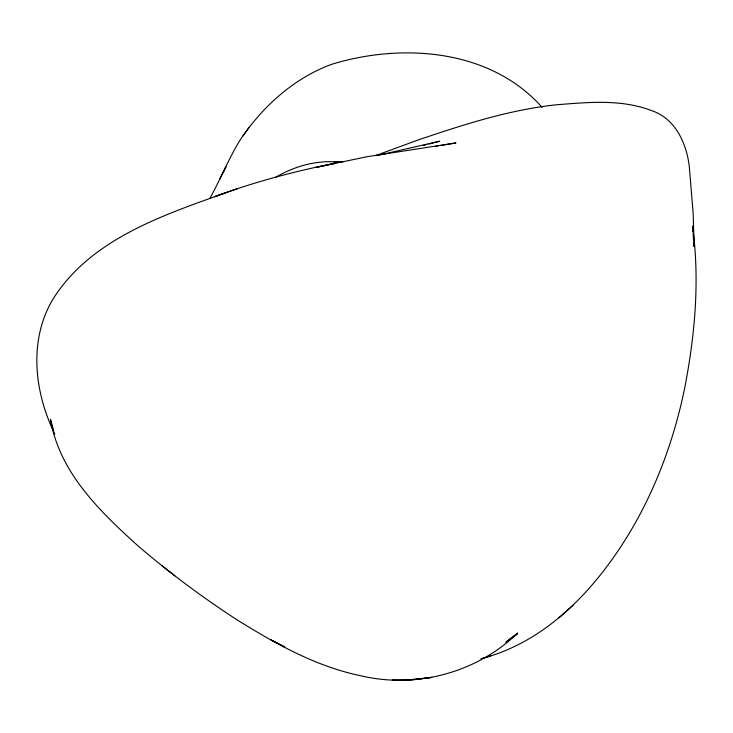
<?xml version="1.0" encoding="UTF-8"?>
<svg xmlns="http://www.w3.org/2000/svg" width="733" height="733" viewBox="0 0 733 733"><rect width="100%" height="100%" fill="white"/><g stroke="black" fill="none" stroke-linecap="round" stroke-linejoin="round"><path stroke-width="1.1" d="M209.849 198.396C220.367 179.548 228.366 159.373 239.535 140.892C261.791 107.284 293.402 78.404 331.527 64.357C401.95 42.651 490.505 48.974 542.044 107.339M223.034 172.621L225.947 166.812L219.698 179.338M248.963 127.478L243.09 135.779M482.818 658.261C544.482 641.787 591.449 593.208 624.635 540.78C653.964 494.317 673.535 442.21 684.613 388.499C694.957 335.118 699.997 280.189 692.483 226.076L692.914 231.738M558.922 617.837L573.179 605.11M507.712 640.651L517.709 633.055C476.496 673.031 415.299 689.112 359.665 675.505C315.327 666.196 275.187 643.519 237.034 619.834C202.546 597.459 169.497 572.84 138.271 546.103C100.064 511.652 59.281 472.382 50.44 419.184L53.692 430.619M509.069 639.872L517.15 633.999L510.141 639.075M505.761 642.255L508.39 640.349M506.512 641.714L508.216 640.486L506.439 641.604M275.681 177.304C295.28 165.685 318.232 159.556 341.028 162.359M375.351 155.689L418.048 140.003C463.036 124.793 508.62 109.941 556.063 104.819C587.765 102.308 621.245 98.909 651.61 110.628C675.46 118.48 686.757 143.705 689.332 166.968L693.161 213.532L694.142 246.462M237.822 188.518L214.732 196.655C254.003 182.086 294.584 171.256 335.659 163.138L315.877 167.463L366.729 156.77L455.944 142.926L440.359 145.546M226.25 192.577C163.102 215.181 90.938 238.976 53.124 298.872C28.303 340.222 34.295 392.237 54.783 433.991M480.866 658.83L490.524 656.026M378.824 155.167L439.763 141.203L428.823 144.025M423.353 145.446L426.633 144.593M435.906 146.298L438.132 145.922M333.973 162.323L342.989 161.782M392.247 680.004L412.395 679.821L431.801 677.448L408.07 679.867M161.984 565.702L174.821 575.808M693.088 234.001L693.519 239.664M693.775 243.063L694.041 246.462M284.331 646.808L271.192 640.01L284.331 646.808"/></g></svg>
